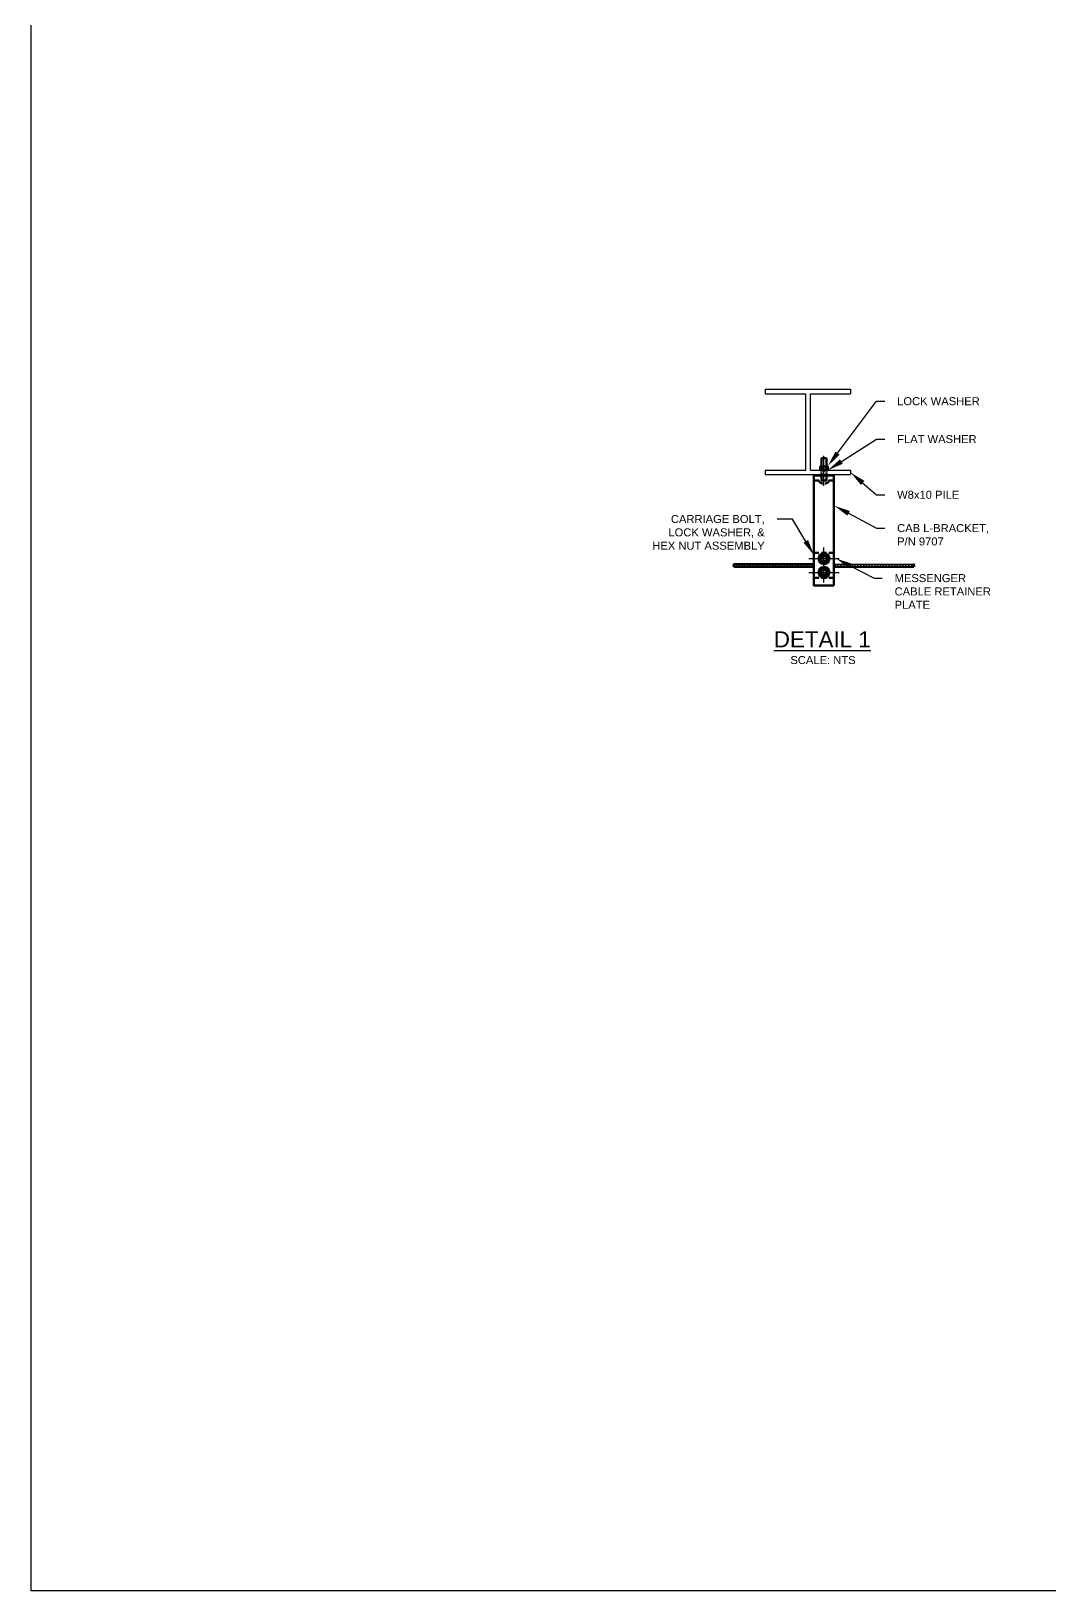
# Model space of a CAD drawing. Header units: feet. Extents: x -17 to 1389, y -162 to 787.
# Drawn here: x 893.3 to 1020.6, y -22.3 to 172.6 of the extents above; entities that cross this region are included whole.
import ezdxf
from ezdxf import colors
from ezdxf.entities.mleader import LeaderData, LeaderLine
from ezdxf.enums import TextEntityAlignment as Align
from ezdxf.math import Vec2, Vec3

# ---------------------------------------------------------------- set-up
doc = ezdxf.new("R2010")
doc.units = ezdxf.units.FT
doc.header["$MEASUREMENT"] = 0
for name, color, linetype in [('E-DETL-CAB', 1, 'Continuous'), ('G-ANNO-TEXT', 1, 'Continuous'), ('G-ANNO-TTLE', 3, 'Continuous'), ('G-TEXT', 7, 'Continuous'), ('PDF3_01_OBJECT', 7, 'Continuous'), ('S-BEAM', 7, 'Continuous')]:
    doc.layers.add(name, color=color, linetype=linetype)
doc.layers.add('G-NPLT', color=67, linetype='Continuous', plot=False)
doc.layers.add('PDF3_00E-EL02-01$03_CENTER', color=7, linetype='Continuous', true_color=0x5bb800)
doc.layers.add('PDF3_S-POST', color=7, linetype='Continuous', true_color=0x4c4c4c)
doc.styles.add('NEI-A', font='arial.ttf')

# ---------------------------------------------------------------- blocks, each defined once
blk = doc.blocks.new('Detail Title')
at = {"color": 153, "style": 'NEI-A', "flags": 8}
blk.add_attdef('DETAIL_TITLE_001', (-0.789, 0.05), '', height=0.25, dxfattribs=at)
at = {"color": 7, "style": 'NEI-A', "flags": 8}
blk.add_attdef('SCALE', text='', height=0.109, dxfattribs=at).set_placement((0, -0.211), align=Align.CENTER)

msp = doc.modelspace()

# ---------------------------------------------------------------- hatches: boundary and pattern name
at = {"layer": 'E-DETL-CAB'}
h = msp.add_hatch(dxfattribs=at)
h.set_pattern_fill('ANSI31', color=256, scale=2)
h.set_pattern_definition([(45, (818.50784, 190.72933), (-0.1767767, 0.1767767), [])])
h.paths.add_polyline_path([(993.63279, 105.94372), (993.63279, 105.63122), (1003.64152, 105.63122, 0.294771288), (1003.62968, 105.77635, -0.35), (1003.63279, 105.94372)])
h.paths.add_polyline_path([(991.12863, 105.63122), (991.12863, 105.94372), (981.12863, 105.94372, -0.35), (981.13174, 105.77635, 0.294771288), (981.1199, 105.63122)])

# ---------------------------------------------------------------- linework, layer by layer
at = {"layer": 'E-DETL-CAB', "lineweight": 70}
for p, q in [((992.07029, 119.18956), (992.07029, 117.67706)), ((992.69529, 119.18956), (992.69529, 117.67706))]:
    msp.add_line(p, q, dxfattribs=at)
for points in [[(992.69529, 119.18956), (992.07029, 119.18956)], [(992.39113, 117.75622), (992.84946, 117.75622), (992.84946, 117.67706), (991.91196, 117.67706), (991.91196, 117.75622), (992.39113, 117.79789), (992.39529, 117.72289), (991.91196, 117.67706)], [(992.07029, 117.41872), (992.07029, 116.42706), (992.69529, 116.42706), (992.69529, 117.41872)], [(991.12863, 116.42706), (991.75363, 116.42706)], [(991.70779, 116.42706), (991.75779, 116.33539), (991.82029, 116.24789), (991.89529, 116.17289), (991.98279, 116.11039), (992.07446, 116.06039), (992.17446, 116.02289), (992.22863, 116.01456)], [(992.53696, 116.01456), (992.58696, 116.02289), (992.68696, 116.06039), (992.77863, 116.11039), (992.86613, 116.17289), (992.94113, 116.24789), (993.00363, 116.33539), (993.05363, 116.42706)], [(993.00779, 116.42706), (993.63279, 116.42706)], [(991.13696, 107.36039), (991.76196, 107.36039)], [(992.07446, 107.36039), (992.69946, 107.36039)], [(993.01196, 107.36039), (993.63696, 107.36039)], [(981.1199, 105.63122), (991.12863, 105.63122)], [(981.12863, 105.94372), (991.12863, 105.94372)], [(992.03696, 106.64372), (992.03696, 106.61039), (992.04946, 106.54372), (992.07446, 106.48539), (992.11196, 106.42706), (992.15779, 106.37706), (992.21196, 106.33956), (992.27446, 106.31456), (992.33696, 106.29789), (992.40363, 106.29372), (992.47029, 106.30206), (992.53279, 106.32706), (992.56613, 106.34372)], [(992.30779, 106.95622), (992.07446, 106.95622), (992.07446, 106.72289)], [(992.07446, 106.56872), (992.07446, 106.33122), (992.30779, 106.33122)], [(992.69946, 106.72289), (992.69946, 106.95622), (992.46613, 106.95622)], [(992.46613, 106.33122), (992.69946, 106.33122), (992.69946, 106.56872)], [(993.63279, 105.63122), (1003.63279, 105.63122)], [(991.13696, 104.23539), (991.76196, 104.23539)], [(992.03696, 104.92289), (992.03696, 104.89372), (992.04946, 104.82706), (992.07446, 104.76456), (992.11196, 104.71039), (992.15779, 104.66039), (992.21196, 104.62289), (992.27446, 104.59372), (992.33696, 104.57706), (992.40363, 104.57289), (992.47029, 104.58539), (992.53279, 104.60622), (992.56613, 104.62289)], [(992.30779, 105.23956), (992.07446, 105.23956), (992.07446, 105.00622)], [(992.07446, 104.84789), (992.07446, 104.61456), (992.30779, 104.61456)], [(992.07446, 104.23539), (992.69946, 104.23539)], [(992.69946, 105.00622), (992.69946, 105.23956), (992.46613, 105.23956)], [(992.46613, 104.61456), (992.69946, 104.61456), (992.69946, 104.84789)], [(993.01196, 104.23539), (993.63696, 104.23539)]]:
    msp.add_lwpolyline(points, dxfattribs=at)
for points in [[(993.63279, 103.28539), (991.12863, 103.28539), (991.12863, 117.05206), (993.63279, 117.05206)], [(992.84946, 117.79789), (992.84946, 118.15206), (991.91196, 118.15206), (991.91196, 117.79789)], [(992.61613, 106.09789), (992.93279, 106.41872), (992.93279, 106.87289), (992.61613, 107.19372), (992.16196, 107.19372), (991.84113, 106.87289), (991.84113, 106.41872), (992.16196, 106.09789)], [(992.61613, 104.38122), (992.93279, 104.69789), (992.93279, 105.15206), (992.61613, 105.47289), (992.16196, 105.47289), (991.84113, 105.15206), (991.84113, 104.69789), (992.16196, 104.38122)]]:
    msp.add_lwpolyline(points, close=True, dxfattribs=at)
for points in [[(981.1199, 105.63122, -0.294771288), (981.13174, 105.77635, 0.35), (981.12863, 105.94372, 0.35), (981.13174, 105.77635)], [(1003.64152, 105.63122, 0.294771288), (1003.62968, 105.77635, -0.35), (1003.63279, 105.94372, -0.35), (1003.62968, 105.77635)]]:
    msp.add_lwpolyline(points, format="xyb", dxfattribs=at)
at = {"layer": 'E-DETL-CAB'}
msp.add_lwpolyline([(993.63279, 105.94372), (1003.63279, 105.94372)], dxfattribs=at)
at = {"layer": 'E-DETL-CAB', "lineweight": 70}
for centre in [(992.38904, 106.64581), (992.38904, 104.92914)]:
    msp.add_circle(centre, 0.67292, dxfattribs=at)
for centre in [(992.38865, 106.6429), (992.38865, 104.92624)]:
    msp.add_arc(centre, 0.35247, 0.1335491, 120.0856011, dxfattribs=at)
at = {"layer": 'PDF3_00E-EL02-01$03_CENTER', "lineweight": 25}
for points in [[(992.38279, 115.72289), (992.38279, 119.50206)], [(992.38696, 103.67706), (992.38696, 108.01872)], [(990.47863, 106.64372), (994.28279, 106.64372)], [(990.47863, 104.92706), (994.28279, 104.92706)]]:
    msp.add_lwpolyline(points, dxfattribs=at)
at = {"layer": 'PDF3_01_OBJECT', "lineweight": 25}
msp.add_lwpolyline([(993.00779, 117.05206), (993.00779, 117.13122), (991.75363, 117.13122), (991.75363, 117.05206)], dxfattribs=at)
at = {"layer": 'PDF3_S-POST', "lineweight": 25}
for points in [[(991.99113, 117.67706), (992.30363, 117.67706)], [(992.45779, 117.67706), (992.77029, 117.67706)]]:
    msp.add_lwpolyline(points, dxfattribs=at)
at = {"layer": 'S-BEAM', "flags": 128}
for points in [[(985.02432, 127.80557), (985.02432, 127.25919)], [(985.02432, 127.80557), (995.70164, 127.80557)], [(985.02432, 127.25919), (990.12446, 127.25919)], [(990.12446, 117.67706), (990.12446, 127.25919)], [(990.6862, 127.25919), (995.70164, 127.25919)], [(990.6862, 117.68541), (990.6862, 127.25919)], [(995.70164, 127.80557), (995.70164, 127.25919)], [(985.02432, 117.68541), (985.02432, 117.13903)], [(985.02432, 117.68541), (990.12446, 117.68541)], [(985.02432, 117.13903), (995.70164, 117.13903)], [(990.6862, 117.68541), (995.70164, 117.68541)], [(995.70164, 117.68541), (995.70164, 117.13903)]]:
    msp.add_lwpolyline(points, dxfattribs=at)

# ---------------------------------------------------------------- block references
at = {"layer": 'G-TEXT'}
ref = msp.add_blockref('Detail Title', (992.26357, 95.15351), dxfattribs=dict(at, xscale=8, yscale=8, zscale=8))
ref.add_attrib('DETAIL_TITLE_001', '%%UDETAIL 1', (986.11825, 95.55351), dxfattribs={"layer": 'G-ANNO-TTLE', "height": 2, "style": 'NEI-A'})
ref.add_attrib('SCALE', 'SCALE: NTS', dxfattribs={"layer": 'G-ANNO-TEXT', "height": 1, "style": 'NEI-A'}).set_placement((992.26357, 93.46805), align=Align.CENTER)

# ---------------------------------------------------------------- next in the draw order: leaders
at = {"layer": 'G-ANNO-TEXT'}
ml = msp.add_multileader_mtext('Standard', dxfattribs=at)
ml.set_content('\\A1;\\pxql,t3.00005;LOCK WASHER', color=256, style='NEI-A')
ml.set_leader_properties()
ml.build(insert=Vec2(0, 0))
ml.multileader.update_dxf_attribs({"dogleg_length": 3.07146, "arrow_head_size": 2})
ctx = ml.context
ctx.base_point, ctx.char_height, ctx.arrow_head_size, ctx.landing_gap_size, ctx.plane_origin = Vec3(999.99082, 126.31192), 1, 2, 1.53573, Vec3(1782.7869, -444.56172)
notes = []
notes.append((ctx, [(0, (1, 1, 0), (998.95396, 126.31192), (1, 0), 1.03686, [(1, [(992.87391, 118.22591)], 0, [])])]))
ctx.mtext.insert, ctx.mtext.width, ctx.mtext.flow_direction = Vec3(1001.52655, 126.82045), 15.5918554, 5
ctx.mtext.has_bg_fill, ctx.mtext.bg_color, ctx.mtext.bg_scale_factor, ctx.mtext.bg_transparency, ctx.mtext.use_window_bg_color = 1, -1073741824, 1.5, 0, 1
ml = msp.add_multileader_mtext('Standard', dxfattribs=at)
ml.set_content('\\A1;CARRIAGE BOLT, LOCK WASHER, & HEX NUT ASSEMBLY ', color=256, style='NEI-A')
ml.set_leader_properties()
ml.build(insert=Vec2(0, 0))
ml.multileader.update_dxf_attribs({"dogleg_length": 3.07146, "arrow_head_size": 2})
ctx = ml.context
ctx.base_point, ctx.char_height, ctx.arrow_head_size, ctx.landing_gap_size, ctx.plane_origin = Vec3(968.26381, 111.58692), 1, 2, 1.53573, Vec3(1758.87935, -457.90008)
ctx.text_align_type = 2
notes.append((ctx, [(1, (1, 1, 0), (988.44469, 111.58692), (-1, 0), 1.92797, [(1, [(991.14272, 107.09089)], 0, [])])]))
ctx.mtext.insert, ctx.mtext.width, ctx.mtext.alignment, ctx.mtext.flow_direction = Vec3(984.98099, 112.09545), 15.1850295, 3, 5
ctx.mtext.has_bg_fill, ctx.mtext.bg_color, ctx.mtext.bg_scale_factor, ctx.mtext.bg_transparency, ctx.mtext.use_window_bg_color = 1, -1073741824, 1.5, 0, 1
ml = msp.add_multileader_mtext('Standard', dxfattribs=at)
ml.set_content('\\A1;\\pxql,t3.00005;MESSENGER CABLE RETAINER PLATE', color=256, style='NEI-A')
ml.set_leader_properties()
ml.build(insert=Vec2(0, 0))
ml.multileader.update_dxf_attribs({"dogleg_length": 3.07146, "arrow_head_size": 2})
ctx = ml.context
ctx.base_point, ctx.char_height, ctx.arrow_head_size, ctx.landing_gap_size, ctx.plane_origin = Vec3(999.67585, 104.21042), 1, 2, 1.53573, Vec3(200.95526, -455.57669)
notes.append((ctx, [(1, (1, 1, 0), (998.63899, 104.21042), (1, 0), 1.03686, [(1, [(993.94702, 106.63947)], 0, [])])]))
ctx.mtext.insert, ctx.mtext.width, ctx.mtext.flow_direction = Vec3(1001.21158, 104.71042), 12.6397861, 5
ctx.mtext.has_bg_fill, ctx.mtext.bg_color, ctx.mtext.bg_scale_factor, ctx.mtext.bg_transparency, ctx.mtext.use_window_bg_color = 1, -1073741824, 1.5, 0, 1
for ctx, leaders in notes:
    for number, flags, end, landing, length, lines in leaders:
        leader = LeaderData()
        leader.index, (leader.has_last_leader_line, leader.has_dogleg_vector, leader.attachment_direction) = number, flags
        leader.last_leader_point, leader.dogleg_vector, leader.dogleg_length = Vec3(end), Vec3(landing), length
        for number, points, colour, breaks in lines:
            line = LeaderLine()
            line.index, line.vertices, line.color, line.breaks = number, Vec3.list(points), colors.encode_raw_color(colour), breaks
            leader.lines.append(line)
        ctx.leaders.append(leader)

# ---------------------------------------------------------------- next in the draw order: leaders
ml = msp.add_multileader_mtext('Standard', dxfattribs=at)
ml.set_content('\\A1;\\pxql,t3.00005;FLAT WASHER', color=256, style='NEI-A')
ml.set_leader_properties()
ml.build(insert=Vec2(0, 0))
ml.multileader.update_dxf_attribs({"dogleg_length": 3.07146, "arrow_head_size": 2})
ctx = ml.context
ctx.base_point, ctx.char_height, ctx.arrow_head_size, ctx.landing_gap_size, ctx.plane_origin = Vec3(999.99082, 121.57647), 1, 2, 1.53573, Vec3(1782.7869, -446.82335)
notes = []
notes.append((ctx, [(0, (1, 1, 0), (998.95396, 121.57647), (1, 0), 1.03686, [(1, [(992.87391, 117.70238)], 0, [])])]))
ctx.mtext.insert, ctx.mtext.width, ctx.mtext.flow_direction = Vec3(1001.52655, 122.085), 10.479458, 5
ctx.mtext.has_bg_fill, ctx.mtext.bg_color, ctx.mtext.bg_scale_factor, ctx.mtext.bg_transparency, ctx.mtext.use_window_bg_color = 1, -1073741824, 1.5, 0, 1
for ctx, leaders in notes:
    for number, flags, end, landing, length, lines in leaders:
        leader = LeaderData()
        leader.index, (leader.has_last_leader_line, leader.has_dogleg_vector, leader.attachment_direction) = number, flags
        leader.last_leader_point, leader.dogleg_vector, leader.dogleg_length = Vec3(end), Vec3(landing), length
        for number, points, colour, breaks in lines:
            line = LeaderLine()
            line.index, line.vertices, line.color, line.breaks = number, Vec3.list(points), colors.encode_raw_color(colour), breaks
            leader.lines.append(line)
        ctx.leaders.append(leader)

# ---------------------------------------------------------------- next in the draw order: leaders
ml = msp.add_multileader_mtext('Standard', dxfattribs=at)
ml.set_content('\\A1;\\pxt3.00005;W8x10 PILE', color=256, style='NEI-A')
ml.set_leader_properties()
ml.build(insert=Vec2(0, 0))
ml.multileader.update_dxf_attribs({"dogleg_length": 3.07146, "arrow_head_size": 2})
ctx = ml.context
ctx.base_point, ctx.char_height, ctx.arrow_head_size, ctx.landing_gap_size, ctx.plane_origin = Vec3(999.99082, 114.6203), 1, 2, 1.53573, Vec3(1782.7869, -451.40943)
notes = []
notes.append((ctx, [(0, (1, 1, 0), (998.95396, 114.6203), (1, 0), 1.03686, [(1, [(995.70164, 117.41222)], 0, [])])]))
ctx.mtext.insert, ctx.mtext.width, ctx.mtext.flow_direction = Vec3(1001.52655, 115.12883), 10.479458, 5
ctx.mtext.has_bg_fill, ctx.mtext.bg_color, ctx.mtext.bg_scale_factor, ctx.mtext.bg_transparency, ctx.mtext.use_window_bg_color = 1, -1073741824, 1.5, 0, 1
for ctx, leaders in notes:
    for number, flags, end, landing, length, lines in leaders:
        leader = LeaderData()
        leader.index, (leader.has_last_leader_line, leader.has_dogleg_vector, leader.attachment_direction) = number, flags
        leader.last_leader_point, leader.dogleg_vector, leader.dogleg_length = Vec3(end), Vec3(landing), length
        for number, points, colour, breaks in lines:
            line = LeaderLine()
            line.index, line.vertices, line.color, line.breaks = number, Vec3.list(points), colors.encode_raw_color(colour), breaks
            leader.lines.append(line)
        ctx.leaders.append(leader)

# ---------------------------------------------------------------- next in the draw order: leaders
ml = msp.add_multileader_mtext('Standard', dxfattribs=at)
ml.set_content('\\A1;\\pxql,t3.00005;CAB L-BRACKET, P/N 9707', color=256, style='NEI-A')
ml.set_leader_properties()
ml.build(insert=Vec2(0, 0))
ml.multileader.update_dxf_attribs({"dogleg_length": 3.07146, "arrow_head_size": 2})
ctx = ml.context
ctx.base_point, ctx.char_height, ctx.arrow_head_size, ctx.landing_gap_size, ctx.plane_origin = Vec3(999.99082, 110.45304), 1, 2, 1.53573, Vec3(1782.7869, -455.57669)
notes = []
notes.append((ctx, [(0, (1, 1, 0), (998.95396, 110.45304), (1, 0), 1.03686, [(1, [(993.69828, 113.24496)], 0, [])])]))
ctx.mtext.insert, ctx.mtext.width, ctx.mtext.flow_direction = Vec3(1001.52655, 110.96157), 12.3864566, 5
ctx.mtext.has_bg_fill, ctx.mtext.bg_color, ctx.mtext.bg_scale_factor, ctx.mtext.bg_transparency, ctx.mtext.use_window_bg_color = 1, -1073741824, 1.5, 0, 1
for ctx, leaders in notes:
    for number, flags, end, landing, length, lines in leaders:
        leader = LeaderData()
        leader.index, (leader.has_last_leader_line, leader.has_dogleg_vector, leader.attachment_direction) = number, flags
        leader.last_leader_point, leader.dogleg_vector, leader.dogleg_length = Vec3(end), Vec3(landing), length
        for number, points, colour, breaks in lines:
            line = LeaderLine()
            line.index, line.vertices, line.color, line.breaks = number, Vec3.list(points), colors.encode_raw_color(colour), breaks
            leader.lines.append(line)
        ctx.leaders.append(leader)

# ---------------------------------------------------------------- next in the draw order: linework, layer by layer
at = {"layer": 'G-NPLT'}
msp.add_lwpolyline([(893.33589, 305.65703), (1389.33589, 305.65703), (1389.33589, -22.34297), (893.33589, -22.34297)], close=True, dxfattribs=at)

doc.saveas('drawing.dxf')
